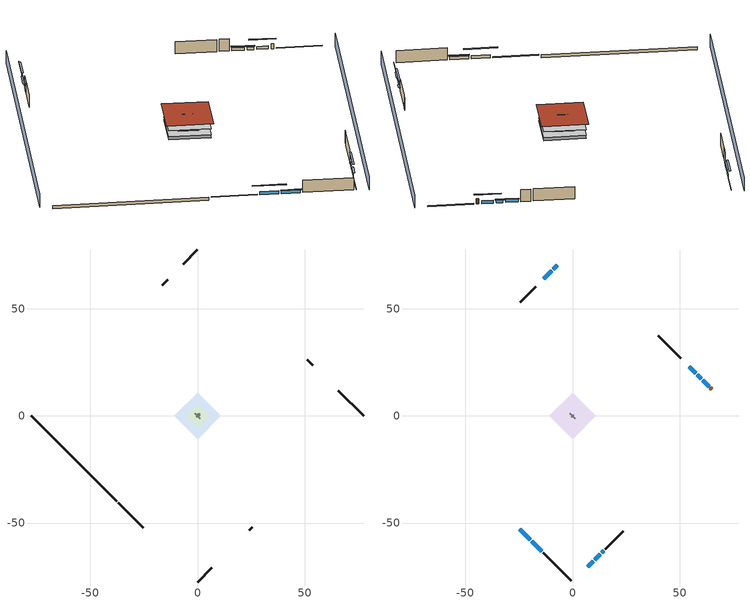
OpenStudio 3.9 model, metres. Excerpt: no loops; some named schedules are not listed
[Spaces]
garage 1
 floor foundation (Slab1 construction): -5.17,0 0,5.17 5.17,0 0,-5.17 z0
 wall outside (Wall1 construction): -13.98,63.52 -16.57,60.94 z0.3:5.18
 wall outside (Wall2 construction): 53.75,23.75 51.17,26.34 z0.3:5.18
 wall outside (Wall9 construction): 24.25,-53.25 25.54,-51.96 z0.3:5.18
 wall to conditioned space 1 (Wall5 construction Reversed): -1.29,1.29 1.29,-1.29 z0.3:5.18
 wall to conditioned space 1 (Wall6 construction Reversed): -0.65,-0.65 0.65,0.65 z0.3:5.18
crawlspace - vented 1
 floor foundation (Slab2 construction): -10.79,0 0,10.79 10.79,0 0,-10.79 z-0.91
 wall outside (RimJoist1 construction): -37.06,-40.44 -25.27,-52.23 z0.3:0.61
 wall outside (RimJoist2 construction): 0,77.5 -6.55,70.95 z0.3:0.61
 wall outside (RimJoist3 construction): 77.5,0 65.71,11.79 z0.3:0.61
 wall outside (RimJoist4 construction): 0,-77.5 6.55,-70.95 z0.3:0.61
 wall foundation (FoundationWall1 construction): -77.5,0 -37.72,-39.79 z-0.91:0.3
furnace airloop ret air space
 floor adiabatic (AdiabaticConst): 0,0 0,1 1,1 1,0 z0
 wall adiabatic (AdiabaticConst): 0,1 0,0 1,0 1,1 0,1 z0:1
 ceiling adiabatic (AdiabaticConst): 1,0 1,1 0,1 0,0 z1
conditioned space 1
 floor to crawlspace - vented 1 (Floor1 construction): -10.79,0 0,10.79 10.79,0 0,-10.79 z0.3
 floor to garage 1 (Floor2 construction): -5.17,0 0,5.17 5.17,0 0,-5.17 z0.3
 floor adiabatic (AdiabaticFloorConstruction): -10.79,0 0,10.79 10.79,0 0,-10.79 z2.74
 wall outside (Wall3 construction): -13.65,-63.86 -0.66,-76.85 z0.3:5.18
 wall outside (Wall4 construction): -17.23,60.28 -24.44,53.06 z0.3:5.18
 wall outside (Wall7 construction): 50.51,26.99 39.99,37.52 z0.3:5.18
 wall outside (Wall8 construction): 15.28,-62.23 23.59,-53.91 z0.3:5.18
 wall outside (AdiabaticWallConstruction): -24.62,-52.89 -19.79,-57.72 / -19.13,-58.37 -14.3,-63.2 / -7.21,70.3 -9.08,68.43 / 63.76,13.75 60.71,16.8 z0.3:1.46; -9.73,67.77 -13.33,64.18 z0.3:1.43; 60.05,17.45 58.27,19.23 z0.3:1.4; 57.62,19.89 54.41,23.09 z0.3:1.49; 10.41,-67.09 12.96,-64.54 / 7.21,-70.3 9.76,-67.75 z0.3:1.52; 13.62,-63.88 14.62,-62.88 z0.3:1.25
 wall outside (AdiabaticWallConstruction 1): 65.06,12.45 64.41,13.09 z0.3:2.34
 window (WindowConstruction): -24.61,-52.89 -19.79,-57.72 z0.3:1.46
 window (WindowConstruction 1): -19.13,-58.37 -14.3,-63.2 z0.3:1.46
 window (WindowConstruction 2): -7.21,70.3 -9.07,68.43 z0.3:1.46
 window (WindowConstruction 3): -9.73,67.77 -13.33,64.18 z0.3:1.43
 window (WindowConstruction 4): 63.75,13.75 60.71,16.8 z0.3:1.46
 window (WindowConstruction 5): 60.05,17.45 58.27,19.23 z0.3:1.4
 window (WindowConstruction 6): 57.62,19.89 54.41,23.09 z0.3:1.49
 window (WindowConstruction 7): 10.41,-67.09 12.96,-64.54 z0.3:1.52
 window (WindowConstruction 8): 13.62,-63.88 14.62,-62.88 z0.3:1.25
 window (WindowConstruction 9): 7.21,-70.3 9.76,-67.75 z0.3:1.52
 door (Door): 65.06,12.45 64.41,13.09 z0.3:2.34
 ceiling adiabatic (AdiabaticFloorConstruction): 0,-10.79 10.79,0 0,10.79 -10.79,0 z2.74
 roof outside (Roof1 construction): 0,11.96 -11.96,0 0,-11.96 11.96,0 z5.18
shading: 3.23,-80.74 80.74,-3.23 / -3.23,80.74 -80.74,3.23 z0:5.18; -17.85,-59.66 -26.55,-50.95 -26.99,-51.38 -18.28,-60.09 z4.21; -14.09,-63.42 -19.35,-58.16 -19.78,-58.59 -14.52,-63.85 z1.77; -11.01,66.49 -5.27,72.23 -5.7,72.67 -11.45,66.92 z4.21; -13.54,63.96 -9.52,67.99 -9.95,68.42 -13.97,64.39 z1.74; 58.77,18.73 65.69,11.81 66.13,12.24 59.2,19.17 z4.21; 58.06,19.45 60.27,17.24 60.7,17.67 58.49,19.88 z1.71; 54.2,23.31 57.83,19.67 58.26,20.1 54.63,23.74 z1.8; 14.9,-62.6 8.47,-69.03 8.91,-69.46 15.33,-63.03 z4.27; 14.84,-62.67 13.4,-64.1 13.84,-64.53 15.27,-63.1 z1.55; 9.97,-67.53 6.99,-70.51 7.42,-70.94 10.4,-67.96 z1.83
[Site]
Portland Intl Arpt_OR: Latitude {deg}=45.59; Longitude {deg}=-122.6; Time Zone {hr}=-8; Elevation {m}=33; Terrain=Suburbs; Keep Site Location Information=Yes
[Site:GroundTemperature:Shallow]
10.2558, 8.96328, 8.85977, 9.47314, 11.9355, 14.3863, 16.5111, 17.8571, 17.9714, 16.8767, 14.8061, 12.4304
[Site:WaterMainsTemperature]
Calculation Method=Schedule; Temperature Schedule=mains temperature schedule
[Building]
Building 1
[Material] Roughness=Rough
Name | Thickness {m} | Conductivity {W/m-K} | Density {kg/m3} | Specific Heat {J/kg-K} | Thermal Absorptance | Solar Absorptance | Visible Absorptance
slate or tile shingles | 0.01905 | 0.840978 | 1899.972 | 799.717 | 0.9 | 0.75 | 0.75
roof rigid ins | 0.103632 | 0.029427 | 32.04 | 1214.23 | 0.9 | 0.7 | 0.7
osb sheathing 0.75 in. | 0.01905 | 0.115458 | 512.64 | 1214.23 | 0.9 | 0.7 | 0.7
roof stud and cavity | 0.2032 | 0.159782 | 78.34581 | 1123.46 | 0.9 | 0.7 | 0.7
gypsum board | 0.0127 | 0.160291 | 801 | 837.4 | 0.9 | 0.6 | 0.6
fiber cement siding | 0.009525 | 0.258207 | 347.634 | 1004.88 | 0.9 | 0.5 | 0.5
osb sheathing 0.5 in. | 0.0127 | 0.115458 | 512.64 | 1214.23 | 0.9 | 0.7 | 0.7
wall stud and cavity | 0.1397 | 0.346631 | 139.0536 | 1170.24 | 0.9 | 0.6 | 0.6
wall rigid ins; floor rigid ins | 0.051816 | 0.029427 | 32.04 | 1214.23 | 0.9 | 0.7 | 0.7
wall stud and cavity 1 | 0.1397 | 0.230709 | 139.0536 | 1170.24 | 0.9 | 0.7 | 0.7
wall rigid ins 1; wall rigid ins 2 | 0.051816 | 0.029427 | 32.04 | 1214.23
wall stud and cavity 2 | 0.1397 | 0.250644 | 139.0536 | 1170.24 | 0.9 | 0.7 | 0.7
rim joist stud and cavity | 0.0508 | 0.178804 | 50.32683 | 1063.81 | 0.9 | 0.6 | 0.6
floor stud and cavity | 0.1397 | 0.0972396 | 92.3553 | 1139.71 | 0.9 | 0.7 | 0.7
floor covering | 0.0127 | 0.0433444 | 54.468 | 1339.84 | 0.9 | 0.6 | 0.6
concrete 4.0 in. | 0.1016 | 1.803125 | 2242.8 | 837.4 | 0.9 | 0.7 | 0.7
concrete 8.0 in. | 0.2032 | 1.803125 | 2242.8 | 837.4 | 0.9 | 0.7 | 0.7
soil 0.5 in. | 0.0127 | 1.9041 | 1842.3 | 418.7 | 0.9 | 0.7 | 0.7
wood siding; wood siding 1 | 0.0254 | 0.102417 | 544.68 | 1172.36
wall rigid ins 3; floor rigid ins 1 | 0.512978 | 0.029427 | 32.04 | 1214.23 | 0.9 | 0.7 | 0.7
wall stud and cavity 3 | 0.0889 | 0.380278 | 52.3479 | 1209.89 | 0.9 | 0.7 | 0.7
door material | 0.04445 | 0.0612267 | 512.64 | 1214.23 | 0.9 | 0.7 | 0.7
floor stud and cavity 1 | 0.1397 | 1.75129 | 37.0049 | 1207.88 | 0.9 | 0.7 | 0.7
wall stud and cavity 4 | 0.0889 | 0.391764 | 83.0341 | 1211.67 | 0.9 | 0.7 | 0.7
furniture material conditioned space 1; furniture material garage 1 | 0.1524 | 0.115458 | 640.8 | 1214.23 | 0.9 | 0.6 | 0.6
[Construction]
Roof1 construction: slate or tile shingles, roof rigid ins, osb sheathing 0.75 in., roof stud and cavity, gypsum board
Wall1 construction; Wall2 construction; Wall9 construction: fiber cement siding, osb sheathing 0.5 in., wall stud and cavity
Wall3 construction; Wall4 construction: fiber cement siding, wall rigid ins, osb sheathing 0.5 in., wall stud and cavity 1, gypsum board
Wall5 construction Reversed: gypsum board, wall stud and cavity 2, osb sheathing 0.5 in., wall rigid ins 1
Wall6 construction Reversed: gypsum board, wall stud and cavity 2, osb sheathing 0.5 in., wall rigid ins 2
Wall7 construction; Wall8 construction: fiber cement siding, wall rigid ins 2, osb sheathing 0.5 in., wall stud and cavity 1, gypsum board
RimJoist1 construction; RimJoist2 construction; RimJoist3 construction; RimJoist4 construction: fiber cement siding, rim joist stud and cavity
Floor1 construction; Floor2 construction: floor stud and cavity, floor rigid ins, osb sheathing 0.75 in., floor covering
Slab1 construction: concrete 4.0 in.
FoundationWall1 construction: concrete 8.0 in.
Slab2 construction: soil 0.5 in.
WindowConstruction; WindowConstruction 1; WindowConstruction 2; WindowConstruction 3; WindowConstruction 4; WindowConstruction 5; WindowConstruction 6; WindowConstruction 7; WindowConstruction 8; WindowConstruction 9: WindowMaterial
AdiabaticWallConstruction: wood siding, wall rigid ins 3, wall stud and cavity 3, gypsum board
Door: door material
AdiabaticWallConstruction 1: wood siding 1, wall rigid ins 3, wall stud and cavity 3, gypsum board
AdiabaticFloorConstruction: floor stud and cavity 1, floor rigid ins 1, osb sheathing 0.75 in., floor covering
PartitionWallConstruction: gypsum board, wall stud and cavity 4, gypsum board
furniture construction conditioned space 1: furniture material conditioned space 1
furniture construction garage 1: furniture material garage 1
AdiabaticConst: Adiabatic
[WindowMaterial:SimpleGlazingSystem]
WindowMaterial: U-Factor {W/m2-K}=2.15764; Solar Heat Gain Coefficient=0.44
[Material:NoMass]
Adiabatic: Roughness=Rough; Thermal Resistance {m2-K/W}=176.1
[ThermalZone] Multiplier=1; Use Ideal Air Loads=No
Name | Volume {m3} | Thermostat
conditioned space | 1265.65 | conditioned space temperature setpoint
garage | 130.484
crawlspace - vented | 283.791
furnace airloop ret air zone | 1
[Sizing:Zone] Zone Cooling Design Supply Air Temperature Input Method=SupplyAirTemperature; Zone Cooling Design Supply Air Temperature {C}=14; Zone Cooling Design Supply Air Temperature Difference {deltaC}=11.11; Zone Heating Design Supply Air Temperature Input Method=SupplyAirTemperature; Zone Heating Design Supply Air Temperature {C}=40; Zone Heating Design Supply Air Temperature Difference {deltaC}=11.11; Zone Cooling Design Supply Air Humidity Ratio {kg-H2O/kg-air}=0.0085; Zone Heating Design Supply Air Humidity Ratio {kg-H2O/kg-air}=0.008; Cooling Design Air Flow Method=DesignDay; Heating Design Air Flow Method=DesignDay; Account for Dedicated Outdoor Air System=No; Dedicated Outdoor Air System Control Strategy=NeutralSupplyAir; Dedicated Outdoor Air Low Setpoint Temperature for Design {C}=autosize; Dedicated Outdoor Air High Setpoint Temperature for Design {C}=autosize; Zone Load Sizing Method=Sensible Load Only No Latent Load; Zone Latent Cooling Design Supply Air Humidity Ratio Input Method=HumidityRatioDifference; Zone Cooling Design Supply Air Humidity Ratio Difference {kgWater/kgDryAir}=0.005; Zone Latent Heating Design Supply Air Humidity Ratio Input Method=HumidityRatioDifference; Zone Humidification Design Supply Air Humidity Ratio Difference {kgWater/kgDryAir}=0.005; Sizing Option=Coincident
garage; crawlspace - vented; furnace airloop ret air zone
[Space]
Name | Thermal Zone | Volume {m3}
conditioned space 1 | conditioned space | 1265.65
garage 1 | garage | 130.484
crawlspace - vented 1 | crawlspace - vented | 283.791
furnace airloop ret air space | furnace airloop ret air zone
[ThermostatSetpoint:DualSetpoint]
conditioned space temperature setpoint: Heating Setpoint Temperature Schedule=heating setpoint; Cooling Setpoint Temperature Schedule=cooling setpoint; Temperature Difference Between Cutout And Setpoint {deltaC}=0
[Foundation:Kiva] Wall Depth Below Slab {m}=0.2032
Name | Initial Indoor Air Temperature {C} | Wall Height Above Grade {m}
Foundation Kiva 1 | 13.4258 | 0.1016
Foundation Kiva 2 | 7.86103 | 0.3048
[Foundation:Kiva:Settings]
Soil Conductivity {W/m-K}=1.9041; Soil Density {kg/m3}=1842.3; Soil Specific Heat {J/kg-K}=418.7; Ground Solar Absorptivity=0.9; Ground Thermal Absorptivity=0.9; Ground Surface Roughness {m}=0.03; Far-Field Width {m}=40; Deep-Ground Boundary Condition=ZeroFlux; Deep-Ground Depth {m}=40; Minimum Cell Dimension {m}=0.2; Maximum Cell Growth Coefficient=3; Simulation Timestep=Timestep
[SurfaceProperty:ExposedFoundationPerimeter] Exposed Perimeter Calculation Method=TotalExposedPerimeter
Name | Total Exposed Perimeter {m}
Slab1 | 18.288
Slab2 | 56.26608
[SurfaceProperty:IncidentSolarMultiplier] Incident Solar Multiplier=1; Incident Solar Multiplier Schedule=trans schedule winter=0.85 summer=0.7
Window1; Window2; Window3; Window4; Window5; Window6; Window7; Window8; Window9; Window10
[InternalMass:Definition] Design Level Calculation Method=SurfaceArea
Name | Construction | Surface Area {m2}
partition wall mass | PartitionWallConstruction | 519.049
furniture mass conditioned space 1 | furniture construction conditioned space 1 | 207.62
furniture mass garage 1 | furniture construction garage 1 | 5.35122
[InternalMass] Multiplier=1
Name | Internal Mass Definition | Space or SpaceType
partition wall mass | partition wall mass | conditioned space 1
furniture mass conditioned space 1 | furniture mass conditioned space 1 | conditioned space 1
furniture mass garage 1 | furniture mass garage 1 | garage 1
[EnergyManagementSystem:Sensor]
Name | Output Variable or Output Meter Index Key | Output Variable or Output Meter
water_heater_amb_temp | garage | Zone Mean Air Temperature
water_heater_amb_rh | garage | Zone Air Relative Humidity
water_heater_T_set | water heater setpoint | Schedule Value
out_pb_s |  | Site Outdoor Air Barometric Pressure
out_wt_s |  | Site Outdoor Air Humidity Ratio
site_vw_s |  | Site Wind Speed
cool_season | cooling season schedule | Schedule Value
furnace_airloop_AH_MFR_s | Node 6 | System Node Mass Flow Rate
furnace_airloop_AH_VFR_s | Node 6 | System Node Current Density Volume Flow Rate
furnace_airloop_AH_Tout_s | Node 6 | System Node Temperature
furnace_airloop_AH_Wout_s | Node 6 | System Node Humidity Ratio
furnace_airloop_RA_T_s | Node 9 | System Node Temperature
furnace_airloop_Ra_W_s | Node 9 | System Node Humidity Ratio
furnace_airloop_0_DZ_T_s | crawlspace - vented | Zone Air Temperature
furnace_airloop_0_DZ_W_s | crawlspace - vented | Zone Mean Air Humidity Ratio
natural_vent_s | natural vent schedule | Schedule Value
htg_sp_s; htg_sp_s_1 | heating setpoint | Schedule Value
clg_sp_s; clg_sp_s_1 | cooling setpoint | Schedule Value
htg_load_cond |  | Heating:EnergyTransfer:Zone:CONDITIONED SPACE
clg_load_cond |  | Cooling:EnergyTransfer:Zone:CONDITIONED SPACE
htg_load_duct |  | Heating:EnergyTransfer:Zone:FURNACE AIRLOOP RET AIR ZONE
clg_load_duct |  | Cooling:EnergyTransfer:Zone:FURNACE AIRLOOP RET AIR ZONE
s_conv | Floor1 | Surface Inside Face Convection Heat Gain Energy
s_ig | Floor1 | Surface Inside Face Internal Gains Radiation Heat Gain Energy
s_sol | Floor1 | Surface Inside Face Solar Radiation Heat Gain Energy
s_lgt | Floor1 | Surface Inside Face Lights Radiation Heat Gain Energy
s_surf | Floor1 | Surface Inside Face Net Surface Thermal Radiation Heat Gain Energy
s_conv_1 | Floor2 | Surface Inside Face Convection Heat Gain Energy
s_ig_1 | Floor2 | Surface Inside Face Internal Gains Radiation Heat Gain Energy
s_sol_1 | Floor2 | Surface Inside Face Solar Radiation Heat Gain Energy
s_lgt_1 | Floor2 | Surface Inside Face Lights Radiation Heat Gain Energy
s_surf_1 | Floor2 | Surface Inside Face Net Surface Thermal Radiation Heat Gain Energy
s_conv_2 | inferred conditioned ceiling | Surface Inside Face Convection Heat Gain Energy
s_ig_2 | inferred conditioned ceiling | Surface Inside Face Internal Gains Radiation Heat Gain Energy
s_sol_2 | inferred conditioned ceiling | Surface Inside Face Solar Radiation Heat Gain Energy
s_lgt_2 | inferred conditioned ceiling | Surface Inside Face Lights Radiation Heat Gain Energy
s_surf_2 | inferred conditioned ceiling | Surface Inside Face Net Surface Thermal Radiation Heat Gain Energy
s_conv_3 | inferred conditioned floor | Surface Inside Face Convection Heat Gain Energy
s_ig_3 | inferred conditioned floor | Surface Inside Face Internal Gains Radiation Heat Gain Energy
s_sol_3 | inferred conditioned floor | Surface Inside Face Solar Radiation Heat Gain Energy
s_lgt_3 | inferred conditioned floor | Surface Inside Face Lights Radiation Heat Gain Energy
s_surf_3 | inferred conditioned floor | Surface Inside Face Net Surface Thermal Radiation Heat Gain Energy
s_conv_4 | Roof1 | Surface Inside Face Convection Heat Gain Energy
s_ig_4 | Roof1 | Surface Inside Face Internal Gains Radiation Heat Gain Energy
s_sol_4 | Roof1 | Surface Inside Face Solar Radiation Heat Gain Energy
s_lgt_4 | Roof1 | Surface Inside Face Lights Radiation Heat Gain Energy
s_surf_4 | Roof1 | Surface Inside Face Net Surface Thermal Radiation Heat Gain Energy
ss_sol | Door1 | Surface Inside Face Solar Radiation Heat Gain Energy
ss_lgt | Door1 | Surface Inside Face Lights Radiation Heat Gain Energy
ss_conv | Door1 | Surface Inside Face Convection Heat Gain Energy
ss_ig | Door1 | Surface Inside Face Internal Gains Radiation Heat Gain Energy
ss_surf | Door1 | Surface Inside Face Net Surface Thermal Radiation Heat Gain Energy
ss_conv_1 | Window1 | Surface Inside Face Convection Heat Gain Energy
ss_ig_1 | Window1 | Surface Inside Face Internal Gains Radiation Heat Gain Energy
ss_surf_1 | Window1 | Surface Inside Face Net Surface Thermal Radiation Heat Gain Energy
ss_trans_in | Window1 | Surface Window Transmitted Solar Radiation Rate
ss_back_out | Window1 | Surface Window Shortwave from Zone Back Out Window Heat Transfer Rate
ss_trans_out | Window1 | Surface Inside Face Initial Transmitted Diffuse Transmitted Out Window Solar Radiation Rate
ss_conv_2 | Window10 | Surface Inside Face Convection Heat Gain Energy
ss_ig_2 | Window10 | Surface Inside Face Internal Gains Radiation Heat Gain Energy
ss_surf_2 | Window10 | Surface Inside Face Net Surface Thermal Radiation Heat Gain Energy
ss_trans_in_1 | Window10 | Surface Window Transmitted Solar Radiation Rate
ss_back_out_1 | Window10 | Surface Window Shortwave from Zone Back Out Window Heat Transfer Rate
ss_trans_out_1 | Window10 | Surface Inside Face Initial Transmitted Diffuse Transmitted Out Window Solar Radiation Rate
ss_conv_3 | Window2 | Surface Inside Face Convection Heat Gain Energy
ss_ig_3 | Window2 | Surface Inside Face Internal Gains Radiation Heat Gain Energy
ss_surf_3 | Window2 | Surface Inside Face Net Surface Thermal Radiation Heat Gain Energy
ss_trans_in_2 | Window2 | Surface Window Transmitted Solar Radiation Rate
ss_back_out_2 | Window2 | Surface Window Shortwave from Zone Back Out Window Heat Transfer Rate
ss_trans_out_2 | Window2 | Surface Inside Face Initial Transmitted Diffuse Transmitted Out Window Solar Radiation Rate
ss_conv_4 | Window3 | Surface Inside Face Convection Heat Gain Energy
ss_ig_4 | Window3 | Surface Inside Face Internal Gains Radiation Heat Gain Energy
ss_surf_4 | Window3 | Surface Inside Face Net Surface Thermal Radiation Heat Gain Energy
ss_trans_in_3 | Window3 | Surface Window Transmitted Solar Radiation Rate
ss_back_out_3 | Window3 | Surface Window Shortwave from Zone Back Out Window Heat Transfer Rate
ss_trans_out_3 | Window3 | Surface Inside Face Initial Transmitted Diffuse Transmitted Out Window Solar Radiation Rate
ss_conv_5 | Window4 | Surface Inside Face Convection Heat Gain Energy
ss_ig_5 | Window4 | Surface Inside Face Internal Gains Radiation Heat Gain Energy
ss_surf_5 | Window4 | Surface Inside Face Net Surface Thermal Radiation Heat Gain Energy
ss_trans_in_4 | Window4 | Surface Window Transmitted Solar Radiation Rate
ss_back_out_4 | Window4 | Surface Window Shortwave from Zone Back Out Window Heat Transfer Rate
ss_trans_out_4 | Window4 | Surface Inside Face Initial Transmitted Diffuse Transmitted Out Window Solar Radiation Rate
ss_conv_6 | Window5 | Surface Inside Face Convection Heat Gain Energy
ss_ig_6 | Window5 | Surface Inside Face Internal Gains Radiation Heat Gain Energy
ss_surf_6 | Window5 | Surface Inside Face Net Surface Thermal Radiation Heat Gain Energy
ss_trans_in_5 | Window5 | Surface Window Transmitted Solar Radiation Rate
ss_back_out_5 | Window5 | Surface Window Shortwave from Zone Back Out Window Heat Transfer Rate
ss_trans_out_5 | Window5 | Surface Inside Face Initial Transmitted Diffuse Transmitted Out Window Solar Radiation Rate
ss_conv_7 | Window6 | Surface Inside Face Convection Heat Gain Energy
ss_ig_7 | Window6 | Surface Inside Face Internal Gains Radiation Heat Gain Energy
ss_surf_7 | Window6 | Surface Inside Face Net Surface Thermal Radiation Heat Gain Energy
ss_trans_in_6 | Window6 | Surface Window Transmitted Solar Radiation Rate
ss_back_out_6 | Window6 | Surface Window Shortwave from Zone Back Out Window Heat Transfer Rate
ss_trans_out_6 | Window6 | Surface Inside Face Initial Transmitted Diffuse Transmitted Out Window Solar Radiation Rate
ss_conv_8 | Window7 | Surface Inside Face Convection Heat Gain Energy
ss_ig_8 | Window7 | Surface Inside Face Internal Gains Radiation Heat Gain Energy
ss_surf_8 | Window7 | Surface Inside Face Net Surface Thermal Radiation Heat Gain Energy
ss_trans_in_7 | Window7 | Surface Window Transmitted Solar Radiation Rate
ss_back_out_7 | Window7 | Surface Window Shortwave from Zone Back Out Window Heat Transfer Rate
ss_trans_out_7 | Window7 | Surface Inside Face Initial Transmitted Diffuse Transmitted Out Window Solar Radiation Rate
ss_conv_9 | Window8 | Surface Inside Face Convection Heat Gain Energy
ss_ig_9 | Window8 | Surface Inside Face Internal Gains Radiation Heat Gain Energy
ss_surf_9 | Window8 | Surface Inside Face Net Surface Thermal Radiation Heat Gain Energy
ss_trans_in_8 | Window8 | Surface Window Transmitted Solar Radiation Rate
ss_back_out_8 | Window8 | Surface Window Shortwave from Zone Back Out Window Heat Transfer Rate
ss_trans_out_8 | Window8 | Surface Inside Face Initial Transmitted Diffuse Transmitted Out Window Solar Radiation Rate
ss_conv_10 | Window9 | Surface Inside Face Convection Heat Gain Energy
ss_ig_10 | Window9 | Surface Inside Face Internal Gains Radiation Heat Gain Energy
ss_surf_10 | Window9 | Surface Inside Face Net Surface Thermal Radiation Heat Gain Energy
ss_trans_in_9 | Window9 | Surface Window Transmitted Solar Radiation Rate
ss_back_out_9 | Window9 | Surface Window Shortwave from Zone Back Out Window Heat Transfer Rate
ss_trans_out_9 | Window9 | Surface Inside Face Initial Transmitted Diffuse Transmitted Out Window Solar Radiation Rate
s_conv_5 | Wall3 | Surface Inside Face Convection Heat Gain Energy
s_ig_5 | Wall3 | Surface Inside Face Internal Gains Radiation Heat Gain Energy
s_sol_5 | Wall3 | Surface Inside Face Solar Radiation Heat Gain Energy
s_lgt_5 | Wall3 | Surface Inside Face Lights Radiation Heat Gain Energy
s_surf_5 | Wall3 | Surface Inside Face Net Surface Thermal Radiation Heat Gain Energy
s_conv_6 | Wall4 | Surface Inside Face Convection Heat Gain Energy
s_ig_6 | Wall4 | Surface Inside Face Internal Gains Radiation Heat Gain Energy
s_sol_6 | Wall4 | Surface Inside Face Solar Radiation Heat Gain Energy
s_lgt_6 | Wall4 | Surface Inside Face Lights Radiation Heat Gain Energy
s_surf_6 | Wall4 | Surface Inside Face Net Surface Thermal Radiation Heat Gain Energy
s_conv_7 | Wall5 | Surface Inside Face Convection Heat Gain Energy
s_ig_7 | Wall5 | Surface Inside Face Internal Gains Radiation Heat Gain Energy
s_sol_7 | Wall5 | Surface Inside Face Solar Radiation Heat Gain Energy
s_lgt_7 | Wall5 | Surface Inside Face Lights Radiation Heat Gain Energy
s_surf_7 | Wall5 | Surface Inside Face Net Surface Thermal Radiation Heat Gain Energy
s_conv_8 | Wall6 | Surface Inside Face Convection Heat Gain Energy
s_ig_8 | Wall6 | Surface Inside Face Internal Gains Radiation Heat Gain Energy
s_sol_8 | Wall6 | Surface Inside Face Solar Radiation Heat Gain Energy
s_lgt_8 | Wall6 | Surface Inside Face Lights Radiation Heat Gain Energy
s_surf_8 | Wall6 | Surface Inside Face Net Surface Thermal Radiation Heat Gain Energy
s_conv_9 | Wall7 | Surface Inside Face Convection Heat Gain Energy
s_ig_9 | Wall7 | Surface Inside Face Internal Gains Radiation Heat Gain Energy
s_sol_9 | Wall7 | Surface Inside Face Solar Radiation Heat Gain Energy
s_lgt_9 | Wall7 | Surface Inside Face Lights Radiation Heat Gain Energy
s_surf_9 | Wall7 | Surface Inside Face Net Surface Thermal Radiation Heat Gain Energy
s_conv_10 | Wall8 | Surface Inside Face Convection Heat Gain Energy
s_ig_10 | Wall8 | Surface Inside Face Internal Gains Radiation Heat Gain Energy
s_sol_10 | Wall8 | Surface Inside Face Solar Radiation Heat Gain Energy
s_lgt_10 | Wall8 | Surface Inside Face Lights Radiation Heat Gain Energy
s_surf_10 | Wall8 | Surface Inside Face Net Surface Thermal Radiation Heat Gain Energy
im_conv | furniture mass conditioned space 1 | Surface Inside Face Convection Heat Gain Energy
im_ig | furniture mass conditioned space 1 | Surface Inside Face Internal Gains Radiation Heat Gain Energy
im_sol | furniture mass conditioned space 1 | Surface Inside Face Solar Radiation Heat Gain Energy
im_lgt | furniture mass conditioned space 1 | Surface Inside Face Lights Radiation Heat Gain Energy
im_surf | furniture mass conditioned space 1 | Surface Inside Face Net Surface Thermal Radiation Heat Gain Energy
im_conv_1 | partition wall mass | Surface Inside Face Convection Heat Gain Energy
im_ig_1 | partition wall mass | Surface Inside Face Internal Gains Radiation Heat Gain Energy
im_sol_1 | partition wall mass | Surface Inside Face Solar Radiation Heat Gain Energy
im_lgt_1 | partition wall mass | Surface Inside Face Lights Radiation Heat Gain Energy
im_surf_1 | partition wall mass | Surface Inside Face Net Surface Thermal Radiation Heat Gain Energy
airflow_gain | infil flow | Infiltration Sensible Heat Gain Energy
airflow_loss | infil flow | Infiltration Sensible Heat Loss Energy
airflow_gain_1 | natural vent flow | Infiltration Sensible Heat Gain Energy
airflow_loss_1 | natural vent flow | Infiltration Sensible Heat Loss Energy
airflow_gain_2 | whole house fan flow | Infiltration Sensible Heat Gain Energy
airflow_loss_2 | whole house fan flow | Infiltration Sensible Heat Loss Energy
mv_conv | mech vent house fan | Electric Equipment Convective Heating Energy
mv_rad | mech vent house fan | Electric Equipment Radiant Heating Energy
mv_conv_1 | mech vent house fan cfis | Electric Equipment Convective Heating Energy
mv_rad_1 | mech vent house fan cfis | Electric Equipment Radiant Heating Energy
mv_conv_2 | mech vent house fan latent load | Other Equipment Convective Heating Energy
mv_rad_2 | mech vent house fan latent load | Other Equipment Radiant Heating Energy
mv_conv_3 | mech vent house fan sensible load | Other Equipment Convective Heating Energy
mv_rad_3 | mech vent house fan sensible load | Other Equipment Radiant Heating Energy
ducts_conv | furnace airloop_0 RetCondToRP | Other Equipment Convective Heating Energy
ducts_rad | furnace airloop_0 RetCondToRP | Other Equipment Radiant Heating Energy
ducts_conv_1 | furnace airloop_0 RetLatLkToRP | Other Equipment Convective Heating Energy
ducts_rad_1 | furnace airloop_0 RetLatLkToRP | Other Equipment Radiant Heating Energy
ducts_conv_2 | furnace airloop_0 RetSensLkToRP | Other Equipment Convective Heating Energy
ducts_rad_2 | furnace airloop_0 RetSensLkToRP | Other Equipment Radiant Heating Energy
ducts_conv_3 | furnace airloop_0 SupCondToLv | Other Equipment Convective Heating Energy
ducts_rad_3 | furnace airloop_0 SupCondToLv | Other Equipment Radiant Heating Energy
ducts_conv_4 | furnace airloop_0 SupLatLkToCond | Other Equipment Convective Heating Energy
ducts_rad_4 | furnace airloop_0 SupLatLkToCond | Other Equipment Radiant Heating Energy
ducts_conv_5 | furnace airloop_0 SupSensLkToCond | Other Equipment Convective Heating Energy
ducts_rad_5 | furnace airloop_0 SupSensLkToCond | Other Equipment Radiant Heating Energy
ig_ee_conv | clothes dryer | Electric Equipment Convective Heating Energy
ig_ee_rad | clothes dryer | Electric Equipment Radiant Heating Energy
ig_ee_conv_1 | clothes washer | Electric Equipment Convective Heating Energy
ig_ee_rad_1 | clothes washer | Electric Equipment Radiant Heating Energy
ig_ee_conv_2 | cooking range | Electric Equipment Convective Heating Energy
ig_ee_rad_2 | cooking range | Electric Equipment Radiant Heating Energy
ig_ee_conv_3 | dishwasher | Electric Equipment Convective Heating Energy
ig_ee_rad_3 | dishwasher | Electric Equipment Radiant Heating Energy
ig_ee_conv_4 | fridge | Electric Equipment Convective Heating Energy
ig_ee_rad_4 | fridge | Electric Equipment Radiant Heating Energy
ig_ee_conv_5 | whole house fan | Electric Equipment Convective Heating Energy
ig_ee_rad_5 | whole house fan | Electric Equipment Radiant Heating Energy
ig_oe_conv | clothes dryer 1 | Other Equipment Convective Heating Energy
ig_oe_rad | clothes dryer 1 | Other Equipment Radiant Heating Energy
ig_oe_conv_1 | cooking range 1 | Other Equipment Convective Heating Energy
ig_oe_rad_1 | cooking range 1 | Other Equipment Radiant Heating Energy
ig_oe_conv_2 | general water use latent | Other Equipment Convective Heating Energy
ig_oe_rad_2 | general water use latent | Other Equipment Radiant Heating Energy
ig_oe_conv_3 | general water use sensible | Other Equipment Convective Heating Energy
ig_oe_rad_3 | general water use sensible | Other Equipment Radiant Heating Energy
[EnergyManagementSystem:Program]
furnace_supply_fan_disaggregate_program: Set furnace_supply_fan_primary_htg = 0; If furnace_htg_coil_s > 0; Set furnace_supply_fan_primary_htg = furnace_supply_fan_s; EndIf
water_heater_InletAir: Set water_heater_Tamb_act = water_heater_amb_temp; Set water_heater_RHamb_act = 0; Set water_heater_RHamb_act = water_heater_RHamb_act + (water_heater_amb_rh / 100) / 1; Set water_heater_sens_act = (0 - water_heater_sens_cool - (water_heater_tl + water_heater_fan_pwr)) / 1; Set water_heater_lat_act = (0 - water_heater_lat_cool) / 1
water_heater_Control: Set water_heater_HPWHSchedOverride = water_heater_T_set; If (water_heater_amb_temp<5.56) || (water_heater_amb_temp>48.89); Set water_heater_UESchedOverride = water_heater_T_set; Set water_heater_LESchedOverride = water_heater_T_set; Else; Set water_heater_UESchedOverride = water_heater_T_set - 9.0; Set water_heater_LESchedOverride = 0; EndIf
water_heater_hpwh_EC_adj: If WarmupFlag == 0; Set dhw_e_cons = water_heater_tank_energy + water_heater_tank_on_cycle_parasitic + water_heater_tank_off_cycle_parasitic + water_heater_coil_energy + water_heater_fan_energy; Set water_heater_hpwh_ec_adj_act = 0.0 * dhw_e_cons / 1; EndIf
fridge_schedule_program: Set Tin = fridge_tin_s*(9.0/5.0)+32.0; Set fridge_schedule_act = 0; If (Hour == 0); Set fridge_schedule_act = (-0.487+0.019*Tin); ElseIf (Hour == 1); Set fridge_schedule_act = (-0.34+0.016*Tin); ElseIf (Hour == 2); Set fridge_schedule_act = (-0.37+0.017*Tin); ElseIf (Hour == 3); Set fridge_schedule_act = (-0.361+0.016*Tin); ElseIf (Hour == 4); Set fridge_schedule_act = (-0.515+0.018*Tin); ElseIf (Hour == 5); Set fridge_schedule_act = (-0.684+0.021*Tin); ElseIf (Hour == 6); Set fridge_schedule_act = (-0.471+0.019*Tin); ElseIf (Hour == 7); Set fridge_schedule_act = (-0.159+0.015*Tin); ElseIf (Hour == 8); Set fridge_schedule_act = (-0.079+0.015*Tin); ElseIf (Hour == 9); Set fridge_schedule_act = (-0.417+0.019*Tin); ElseIf (Hour == 10); Set fridge_schedule_act = (-0.411+0.018*Tin); ElseIf (Hour == 11); Set fridge_schedule_act = (-0.386+0.018*Tin); ElseIf (Hour == 12); Set fridge_schedule_act = (-0.24+0.016*Tin); ElseIf (Hour == 13); Set fridge_schedule_act = (-0.314+0.017*Tin); ElseIf (Hour == 14); Set fridge_schedule_act = (-0.16+0.015*Tin); ElseIf (Hour == 15); Set fridge_schedule_act = (-0.121+0.015*Tin); ElseIf (Hour == 16); Set fridge_schedule_act = (-0.469+0.02*Tin); ElseIf (Hour == 17); Set fridge_schedule_act = (-0.412+0.02*Tin); ElseIf (Hour == 18); Set fridge_schedule_act = (-0.091+0.017*Tin); ElseIf (Hour == 19); Set fridge_schedule_act = (0.077+0.014*Tin); ElseIf (Hour == 20); Set fridge_schedule_act = (-0.118+0.016*Tin); ElseIf (Hour == 21); Set fridge_schedule_act = (-0.247+0.017*Tin); ElseIf (Hour == 22); Set fridge_schedule_act = (-0.445+0.019*Tin); ElseIf (Hour == 23); Set fridge_schedule_act = (-0.544+0.02*Tin); EndIf
furnace_airloop_0_duct_program: Set furnace_airloop_AH_MFR = furnace_airloop_AH_MFR_s; Set furnace_airloop_Fan_RTF = 0; Set furnace_airloop_Fan_RTF = furnace_airloop_Fan_RTF + furnace_airloop_Fan_RTF_s; Set furnace_airloop_AH_VFR = furnace_airloop_AH_VFR_s; Set furnace_airloop_AH_Tout = furnace_airloop_AH_Tout_s; Set furnace_airloop_AH_Wout = furnace_airloop_AH_Wout_s; Set furnace_airloop_RA_T = furnace_airloop_RA_T_s; Set furnace_airloop_Ra_W = furnace_airloop_Ra_W_s; Set furnace_airloop_0_DZ_T = furnace_airloop_0_DZ_T_s; Set furnace_airloop_0_DZ_W = furnace_airloop_0_DZ_W_s; Run furnace_airloop_0_duct_subroutine; Set furnace_airloop_0_SupSensLkToCond_act = furnace_airloop_0_SupSensLkToCond; Set furnace_airloop_0_SupLatLkToCond_act = furnace_airloop_0_SupLatLkToCond; Set furnace_airloop_0_SupCondToLv_act = furnace_airloop_0_SupCondToLv; Set furnace_airloop_0_RetSensLkToRP_act = furnace_airloop_0_RetSensLkToRP; Set furnace_airloop_0_RetLatLkToRP_act = furnace_airloop_0_RetLatLkToRP; Set furnace_airloop_0_RetCondToRP_act = furnace_airloop_0_RetCondToRP; Set furnace_airloop_0_RetCondToDZ_act = furnace_airloop_0_RetCondToDZ; Set furnace_airloop_0_SupCondToDZ_act = furnace_airloop_0_SupCondToDZ; Set furnace_airloop_0_SupSensLkToDZ_act = furnace_airloop_0_SupSensLkToDZ; Set furnace_airloop_0_SupLatLkToDZ_act = furnace_airloop_0_SupLatLkToDZ; Set furnace_airloop_0_ZoneMixDZToCond_mix_act = furnace_airloop_0_ZoneMixDZToCond; Set furnace_airloop_0_ZoneMixCondToDZ_mix_act = furnace_airloop_0_ZoneMixCondToDZ
natural_vent_program: Set Tin = tin_s; Set Tout = tout_s; Set Wout = out_wt_s; Set Pbar = out_pb_s; Set Phiout = (@RhFnTdbWPb Tout Wout Pbar); Set MaxHR = 0.0115; Set Tnvsp = (htg_sp_s + clg_sp_s) / 2; Set NVavail = natural_vent_s; Set ClgSsnAvail = cool_season; Set Qnv = 0; Set Qwhf = 0; Set whole_house_fan_act = 0; If ((Wout < MaxHR) && (Tin > Tout) && (Tin > Tnvsp) && (ClgSsnAvail > 0)); Set WHF_Flow = 0; Set Adj = (Tin-Tnvsp)/(Tin-Tout); Set Adj = (@Min Adj 1); Set Adj = (@Max Adj 0); If (WHF_Flow > 0); Set Qwhf = WHF_Flow*Adj; Set WHF_W = 0; Set whole_house_fan_act = WHF_W*Adj; ElseIf (NVavail > 0); Set NVArea = 0; Set Cs = 0.00017937135914540493; Set Cw = 8.97707065726015e-05; Set Tdiff = Tin-Tout; Set dT = (@Abs Tdiff); Set Vwind = site_vw_s; Set SGNV = NVArea*Adj*((((Cs*dT)+(Cw*(Vwind^2)))^0.5)/1000); Set MaxNV = 7.031387640422401; Set Qnv = (@Min SGNV MaxNV); EndIf; EndIf; Set natural_vent_flow_act = Qnv; Set whole_house_fan_flow_act = Qwhf; Set natural_vent_program_Qnv = Qnv; Set natural_vent_program_Qwhf = Qwhf
crawlspace_vented_1_duct_leakage_imbalance_infil_program: Set Qducts = 0; Set Qducts = Qducts - furnace_airloop_0_DuctImbalLkSupFanEquivDZ; Set Qducts = Qducts + furnace_airloop_0_DuctImbalLkExhFanEquivDZ; Set crawlspace_vented_1_duct_leakage_imbalance_infil_flow_act = (@Abs(Qducts))
unmet_hours_program: Set htg_unmet_hours = 0; Set clg_unmet_hours = 0; Set unit_htg_unmet_hours = 0; If ((DayOfYear >= 1) && (DayOfYear <= 365)); Set unit_htg_unmet_hours = unit_htg_unmet_hours + conditioned_space_htg_unmet_s; If unit_htg_unmet_hours > htg_unmet_hours; Set htg_unmet_hours = unit_htg_unmet_hours; EndIf; EndIf
total_loads_program: Set loads_htg_tot = 0; Set loads_clg_tot = 0; If htg_load_cond > 0; Set loads_htg_tot = loads_htg_tot + (htg_load_cond - clg_load_cond) * 1.0; Set loads_htg_tot = loads_htg_tot + (htg_load_duct - clg_load_duct) * 1.0; EndIf; Set loads_htg_tot = (@Max loads_htg_tot 0); If clg_load_cond > 0; Set loads_clg_tot = loads_clg_tot + (clg_load_cond - htg_load_cond) * 0.0; Set loads_clg_tot = loads_clg_tot + (clg_load_duct - htg_load_duct) * 0.0; EndIf; Set loads_clg_tot = (@Max loads_clg_tot 0)
total_airflows_program: Set total_infil_flow_rate = 0; Set total_mechvent_flow_rate = 0; Set total_natvent_flow_rate = 0; Set total_whf_flow_rate = 0; Set total_infil_flow_rate = total_infil_flow_rate + (infil_program_Qinf * 1); Set total_mechvent_flow_rate = total_mechvent_flow_rate + (infil_program_Qfan * 1); Set total_natvent_flow_rate = total_natvent_flow_rate + (natural_vent_program_Qnv * 1); Set total_whf_flow_rate = total_whf_flow_rate + (natural_vent_program_Qwhf * 1)
[EnergyManagementSystem:ProgramCallingManager]
furnace_supply_fan_disaggregate_program_calling_manager: EndOfSystemTimestepBeforeHVACReporting; furnace_supply_fan_disaggregate_program
water_heater_ProgramManager: InsideHVACSystemIterationLoop; water_heater_Control; water_heater_InletAir
water_heater_hpwh_EC_adj_ProgramManager: EndOfSystemTimestepBeforeHVACReporting; water_heater_hpwh_EC_adj
fridge_schedule_program_calling_manager: BeginZoneTimestepAfterInitHeatBalance; fridge_schedule_program
furnace_airloop_0_duct_program_calling_manager: EndOfSystemTimestepAfterHVACReporting; furnace_airloop_0_duct_program
natural_vent_program_calling_manager: BeginZoneTimestepAfterInitHeatBalance; natural_vent_program
crawlspace_vented_1_duct_leakage_imbalance_infil_program_calling_manager: BeginZoneTimestepAfterInitHeatBalance; crawlspace_vented_1_duct_leakage_imbalance_infil_program
infil_program_calling_manager: BeginZoneTimestepAfterInitHeatBalance; infil_program
unmet_hours_program_calling_manager: EndOfZoneTimestepBeforeZoneReporting; unmet_hours_program
total_loads_program_calling_manager: EndOfZoneTimestepAfterZoneReporting; total_loads_program
component_loads_program_calling_manager: EndOfZoneTimestepAfterZoneReporting; component_loads_program
[EnergyManagementSystem:Actuator]
Name | Actuated Component | Actuated Component Type | Actuated Component Control Type | Zone or Space
water_heater_sens_act | water heater sens | OtherEquipment | Power Level | garage 1
water_heater_lat_act | water heater lat | OtherEquipment | Power Level | garage 1
water_heater_hpwh_ec_adj_act | water heater energy adjustment1 | OtherEquipment | Power Level | garage 1
furnace_airloop_0_SupSensLkToCond_act | furnace airloop_0 SupSensLkToCond | OtherEquipment | Power Level | conditioned space 1
furnace_airloop_0_SupLatLkToCond_act | furnace airloop_0 SupLatLkToCond | OtherEquipment | Power Level | conditioned space 1
furnace_airloop_0_SupCondToLv_act | furnace airloop_0 SupCondToLv | OtherEquipment | Power Level | conditioned space 1
furnace_airloop_0_RetCondToRP_act | furnace airloop_0 RetCondToRP | OtherEquipment | Power Level | furnace airloop ret air space
furnace_airloop_0_RetSensLkToRP_act | furnace airloop_0 RetSensLkToRP | OtherEquipment | Power Level | furnace airloop ret air space
furnace_airloop_0_RetLatLkToRP_act | furnace airloop_0 RetLatLkToRP | OtherEquipment | Power Level | furnace airloop ret air space
furnace_airloop_0_SupCondToDZ_act | furnace airloop_0 SupCondToDZ | OtherEquipment | Power Level | crawlspace - vented 1
furnace_airloop_0_RetCondToDZ_act | furnace airloop_0 RetCondToDZ | OtherEquipment | Power Level | crawlspace - vented 1
furnace_airloop_0_SupSensLkToDZ_act | furnace airloop_0 SupSensLkToDZ | OtherEquipment | Power Level | crawlspace - vented 1
furnace_airloop_0_SupLatLkToDZ_act | furnace airloop_0 SupLatLkToDZ | OtherEquipment | Power Level | crawlspace - vented 1
whole_house_fan_act | whole house fan | ElectricEquipment | Electricity Rate | conditioned space 1
mech_vent_house_fan_cfis_act | mech vent house fan cfis | ElectricEquipment | Electricity Rate | conditioned space 1
mech_vent_house_fan_sensible_load_act | mech vent house fan sensible load | OtherEquipment | Power Level | conditioned space 1
mech_vent_house_fan_latent_load_act | mech vent house fan latent load | OtherEquipment | Power Level | conditioned space 1
[OtherEquipment:Definition] Design Level Calculation Method=EquipmentLevel
Name | Design Level {W} | Fraction Latent | Fraction Radiant | Fraction Lost
water heater sens; furnace airloop_0 SupSensLkToCond; furnace airloop_0 SupCondToLv; furnace airloop_0 RetCondToRP; furnace airloop_0 RetSensLkToRP; furnace airloop_0 SupCondToDZ; furnace airloop_0 RetCondToDZ; furnace airloop_0 SupSensLkToDZ; mech vent house fan sensible load | 0 | 0 | 0 | 0
water heater lat; general water use latent; furnace airloop_0 SupLatLkToCond; furnace airloop_0 RetLatLkToRP; furnace airloop_0 SupLatLkToDZ; mech vent house fan latent load | 0 | 1 | 0 | 0
water heater energy adjustment1 | 0.01 | 0 | 0 | 1
clothes dryer 2; cooking range 2 | 0 | 0 | 0 | 1
general water use sensible | 0 | 0 | 0.6 | 0
[OtherEquipment]
Name | Other Equipment Definition | Space or SpaceType | Schedule | Fuel Type
water heater sens | water heater sens | garage 1 | Always On Discrete
water heater lat | water heater lat | garage 1 | Always On Discrete
water heater energy adjustment1 | water heater energy adjustment1 | garage 1 | Always On Discrete | Electricity
clothes dryer 1 | clothes dryer 2 | conditioned space 1 | clothes dryer schedule | NaturalGas
cooking range 1 | cooking range 2 | conditioned space 1 | cooking range schedule | NaturalGas
general water use sensible | general water use sensible | conditioned space 1 | general water use schedule
general water use latent | general water use latent | conditioned space 1 | general water use schedule
furnace airloop_0 SupSensLkToCond | furnace airloop_0 SupSensLkToCond | conditioned space 1 | Always On Discrete
furnace airloop_0 SupLatLkToCond | furnace airloop_0 SupLatLkToCond | conditioned space 1 | Always On Discrete
furnace airloop_0 SupCondToLv | furnace airloop_0 SupCondToLv | conditioned space 1 | Always On Discrete
furnace airloop_0 RetCondToRP | furnace airloop_0 RetCondToRP | furnace airloop ret air space | Always On Discrete
furnace airloop_0 RetSensLkToRP | furnace airloop_0 RetSensLkToRP | furnace airloop ret air space | Always On Discrete
furnace airloop_0 RetLatLkToRP | furnace airloop_0 RetLatLkToRP | furnace airloop ret air space | Always On Discrete
furnace airloop_0 SupCondToDZ | furnace airloop_0 SupCondToDZ | crawlspace - vented 1 | Always On Discrete
furnace airloop_0 RetCondToDZ | furnace airloop_0 RetCondToDZ | crawlspace - vented 1 | Always On Discrete
furnace airloop_0 SupSensLkToDZ | furnace airloop_0 SupSensLkToDZ | crawlspace - vented 1 | Always On Discrete
furnace airloop_0 SupLatLkToDZ | furnace airloop_0 SupLatLkToDZ | crawlspace - vented 1 | Always On Discrete
mech vent house fan sensible load | mech vent house fan sensible load | conditioned space 1 | Always On Discrete
mech vent house fan latent load | mech vent house fan latent load | conditioned space 1 | Always On Discrete
[ElectricEquipment:Definition] Design Level Calculation Method=EquipmentLevel; Fraction Latent=0
Name | Design Level {W} | Fraction Radiant | Fraction Lost
clothes washer; clothes dryer; dishwasher; cooking range; whole house fan; mech vent house fan | 0 | 0 | 1
fridge | 45.9075 | 0.6 | 0
mech vent house fan cfis | 0 | 0 | 0
[ElectricEquipment] Space or SpaceType=conditioned space 1
Name | Electric Equipment Definition | Schedule
clothes washer | clothes washer | clothes washer schedule
clothes dryer | clothes dryer | clothes dryer schedule
dishwasher | dishwasher | dishwasher schedule
fridge | fridge | fridge schedule
cooking range | cooking range | cooking range schedule
whole house fan | whole house fan | Always On Discrete
mech vent house fan | mech vent house fan | mech vent house fan schedule
mech vent house fan cfis | mech vent house fan cfis | mech vent house fan cfis schedule
[WaterUse:Equipment:Definition] Peak Flow Rate {m3/s}=0
clothes washer; dishwasher
[ZoneMixing] Schedule=Always On Continuous; Design Flow Rate Calculation Method=Flow/Zone; Design Flow Rate {m3/s}=0
Name | Zone or Space | Source Zone or Space
furnace airloop_0 ZoneMixDZToCond mix | conditioned space | crawlspace - vented
furnace airloop_0 ZoneMixCondToDZ mix | crawlspace - vented | conditioned space
[SpaceInfiltration:DesignFlowRate] Schedule=Always On Discrete
Name | Space or SpaceType | Design Flow Rate Calculation Method | Design Flow Rate {m3/s} | Air Changes per Hour {1/hr} | Constant Term Coefficient | Temperature Term Coefficient | Velocity Term Coefficient | Velocity Squared Term Coefficient
natural vent flow; whole house fan flow; infil flow | conditioned space 1 | Flow/Space | 0
infil crawlspace - vented 1 | crawlspace - vented 1 | AirChanges/Hour |  | 2.6013 | 1 | 0 | 0 | 0
crawlspace_vented 1 duct leakage imbalance infil flow | crawlspace - vented 1 | Flow/Space | 0
[SpaceInfiltration:EffectiveLeakageArea]
infil garage 1: Space or SpaceType=garage 1; Schedule=Always On Discrete; Effective Air Leakage Area {cm2}=81.551; Stack Coefficient=0.000129147; Wind Coefficient=4.64657e-05
[Schedule:Ruleset]
Name | Default Day Schedule
heating setpoint | heating setpoint default day
cooling setpoint | cooling setpoint default day
trans schedule winter=0.85 summer=0.7 | trans schedule winter=0.85 summer=0.7 default day
clothes washer schedule | clothes washer schedule default day
clothes dryer schedule | clothes dryer schedule default day
dishwasher schedule | dishwasher schedule default day
cooking range schedule | cooking range schedule default day
general water use schedule | general water use schedule default day
[Schedule:Day]
heating setpoint default day; cooling setpoint default day; trans schedule winter=0.85 summer=0.7 default day; clothes washer schedule default day; clothes washer schedule day 1; clothes dryer schedule default day; clothes dryer schedule day 1; dishwasher schedule default day; dishwasher schedule day 1; cooking range schedule default day; cooking range schedule day 1; general water use schedule default day; general water use schedule day 1: 24, 0, 0
heating setpoint day: 24, 0, 12.7778
cooling setpoint day: 24, 0, 25.5556
trans schedule winter=0.85 summer=0.7 day; trans schedule winter=0.85 summer=0.7 day 2: 24, 0, 0.85
trans schedule winter=0.85 summer=0.7 day 1: 24, 0, 0.7
clothes washer schedule day: 1, 0, 0.104651, 2, 0, 0.0813953, 4, 0, 0.0465116, 5, 0, 0.0813953, 6, 0, 0.127907, 7, 0, 0.255814, 8, 0, 0.569767, 9, 0, 0.848837, 10, 0, 1, 11, 0, 0.976744, 12, 0, 0.872093, 13, 0, 0.77907, 14, 0, 0.697674, 15, 0, 0.569767, 16, 0, 0.593023, 17, 0, 0.581395, 21, 0, 0.569767, 22, 0, 0.546512, 23, 0, 0.372093, 24, 0, 0.197674
clothes dryer schedule day: 1, 0, 0.123457, 2, 0, 0.0740741, 3, 0, 0.0493827, 4, 0, 0.0246914, 5, 0, 0.0493827, 6, 0, 0.0740741, 7, 0, 0.197531, 8, 0, 0.395062, 9, 0, 0.592593, 10, 0, 0.839506, 11, 0, 0.962963, 12, 0, 1, 13, 0, 0.91358, 14, 0, 0.82716, 15, 0, 0.716049, 16, 0, 0.753086, 17, 0, 0.679012, 18, 0, 0.666667, 20, 0, 0.62963, 21, 0, 0.641975, 22, 0, 0.666667, 23, 0, 0.54321, 24, 0, 0.296296
dishwasher schedule day: 1, 0, 0.135135, 2, 0, 0.0630631, 3, 0, 0.045045, 5, 0, 0.027027, 6, 0, 0.0900901, 7, 0, 0.18018, 8, 0, 0.279279, 9, 0, 0.522523, 10, 0, 0.585586, 11, 0, 0.504505, 12, 0, 0.432432, 13, 0, 0.378378, 14, 0, 0.414414, 15, 0, 0.324324, 17, 0, 0.342342, 18, 0, 0.441441, 19, 0, 0.783784, 20, 0, 1, 21, 0, 0.810811, 22, 0, 0.603604, 23, 0, 0.396396, 24, 0, 0.279279
cooking range schedule day: 5, 0, 0.0597015, 6, 0, 0.11194, 7, 0, 0.171642, 8, 0, 0.291045, 11, 0, 0.343284, 12, 0, 0.402985, 13, 0, 0.462687, 14, 0, 0.343284, 15, 0, 0.291045, 16, 0, 0.402985, 17, 0, 0.567164, 18, 0, 1, 19, 0, 0.850746, 20, 0, 0.432836, 21, 0, 0.291045, 22, 0, 0.231343, 23, 0, 0.171642, 24, 0, 0.11194
general water use schedule day: 1, 0, 0.315068, 3, 0, 0.287671, 4, 0, 0.342466, 5, 0, 0.369863, 6, 0, 0.520548, 7, 0, 0.60274, 8, 0, 0.534247, 10, 0, 0.506849, 11, 0, 0.465753, 14, 0, 0.479452, 15, 0, 0.534247, 16, 0, 0.589041, 17, 0, 0.69863, 18, 0, 0.876712, 19, 0, 0.890411, 20, 0, 0.986301, 21, 0, 1, 22, 0, 0.863014, 23, 0, 0.616438, 24, 0, 0.465753
[Schedule:Rule] Apply Sunday=Yes; Apply Monday=Yes; Apply Tuesday=Yes; Apply Wednesday=Yes; Apply Thursday=Yes; Apply Friday=Yes; Apply Saturday=Yes; Date Specification Type=DateRange; Start Day=1
Name | Schedule Ruleset | Rule Order | Day Schedule | Start Month | End Month | End Day
heating setpoint allday rule | heating setpoint | 0 | heating setpoint day | 1 | 12 | 31
cooling setpoint allday rule | cooling setpoint | 0 | cooling setpoint day | 1 | 12 | 31
trans schedule winter=0.85 summer=0.7 allday rule | trans schedule winter=0.85 summer=0.7 | 2 | trans schedule winter=0.85 summer=0.7 day | 1 | 5 | 31
trans schedule winter=0.85 summer=0.7 allday rule 1 | trans schedule winter=0.85 summer=0.7 | 1 | trans schedule winter=0.85 summer=0.7 day 1 | 6 | 9 | 30
trans schedule winter=0.85 summer=0.7 allday rule 2 | trans schedule winter=0.85 summer=0.7 | 0 | trans schedule winter=0.85 summer=0.7 day 2 | 10 | 12 | 31
clothes washer schedule allday rule | clothes washer schedule | 1 | clothes washer schedule day | 1 | 12 | 31
clothes washer schedule allday rule 1 | clothes washer schedule | 0 | clothes washer schedule day 1 | 1 | 12 | 31
clothes dryer schedule allday rule | clothes dryer schedule | 1 | clothes dryer schedule day | 1 | 12 | 31
clothes dryer schedule allday rule 1 | clothes dryer schedule | 0 | clothes dryer schedule day 1 | 1 | 12 | 31
dishwasher schedule allday rule | dishwasher schedule | 1 | dishwasher schedule day | 1 | 12 | 31
dishwasher schedule allday rule 1 | dishwasher schedule | 0 | dishwasher schedule day 1 | 1 | 12 | 31
cooking range schedule allday rule | cooking range schedule | 1 | cooking range schedule day | 1 | 12 | 31
cooking range schedule allday rule 1 | cooking range schedule | 0 | cooking range schedule day 1 | 1 | 12 | 31
general water use schedule allday rule | general water use schedule | 1 | general water use schedule day | 1 | 12 | 31
general water use schedule allday rule 1 | general water use schedule | 0 | general water use schedule day 1 | 1 | 12 | 31
[Schedule:Constant]
Name | Value
Always On Discrete; Always On Continuous; mech vent house fan schedule; mech vent house fan cfis schedule | 1
fridge schedule | 0
[Schedule:FixedInterval]
mains temperature schedule: Interval Length {minutes}=1440; Start Month=1; Start Day=1; Value 1=13.0633; Value 2=13.0189; Value 3=12.975; Value 4=12.9328; Value 5=12.8917; Value 6=12.8517; Value 7=12.8122; Value 8=12.7744; Value 9=12.7378; Value 10=12.7017; Value 11=12.6672; Value 12=12.6339; Value 13=12.6017; Value 14=12.5706; Value 15=12.5411; Value 16=12.5122; Value 17=12.485; Value 18=12.4583; Value 19=12.4333; Value 20=12.41; Value 21=12.3872; Value 22=12.3661; Value 23=12.3456; Value 24=12.3272; Value 25=12.3094; Value 26=12.2933; Value 27=12.2783; Value 28=12.2644; Value 29=12.2517; Value 30=12.2406; Value 31=12.2306; Value 32=12.2222; Value 33=12.215; Value 34=12.2089; Value 35=12.2039; Value 36=12.2006; Value 37=12.1983; Value 38=12.1978; Value 39=12.1978; Value 40=12.2; Value 41=12.2028; Value 42=12.2072; Value 43=12.2128; Value 44=12.2194; Value 45=12.2278; Value 46=12.2372; Value 47=12.2483; Value 48=12.26; Value 49=12.2733; Value 50=12.2883; Value 51=12.3039; Value 52=12.3211; Value 53=12.3394; Value 54=12.3594; Value 55=12.38; Value 56=12.4022; Value 57=12.4256; Value 58=12.4506; Value 59=12.4761; Value 60=12.5033; Value 61=12.5317; Value 62=12.5611; Value 63=12.5917; Value 64=12.6233; Value 65=12.6567; Value 66=12.6906; Value 67=12.7261; Value 68=12.7628; Value 69=12.8; Value 70=12.8389; Value 71=12.8789; Value 72=12.9194; Value 73=12.9617; Value 74=13.0044; Value 75=13.0489; Value 76=13.0939; Value 77=13.14; Value 78=13.1872; Value 79=13.2356; Value 80=13.285; Value 81=13.335; Value 82=13.3861; Value 83=13.4383; Value 84=13.4911; Value 85=13.545; Value 86=13.6; Value 87=13.6556; Value 88=13.7122; Value 89=13.77; Value 90=13.8283; Value 91=13.8872; Value 92=13.9472; Value 93=14.0078; Value 94=14.0689; Value 95=14.1311; Value 96=14.1944; Value 97=14.2578; Value 98=14.3222; Value 99=14.3872; Value 100=14.4528; Value 101=14.5189; Value 102=14.5856; Value 103=14.6533; Value 104=14.7211; Value 105=14.7894; Value 106=14.8589; Value 107=14.9283; Value 108=14.9983; Value 109=15.0689; Value 110=15.14; Value 111=15.2111; Value 112=15.2833; Value 113=15.3556; Value 114=15.4278; Value 115=15.5006; Value 116=15.5739; Value 117=15.6478; Value 118=15.7211; Value 119=15.7956; Value 120=15.8694; Value 121=15.9439; Value 122=16.0189; Value 123=16.0939; Value 124=16.1689; Value 125=16.2439; Value 126=16.3189; Value 127=16.3944; Value 128=16.4694; Value 129=16.545; Value 130=16.6206; Value 131=16.6956; Value 132=16.7711; Value 133=16.8461; Value 134=16.9217; Value 135=16.9967; Value 136=17.0717; Value 137=17.1467; Value 138=17.2211; Value 139=17.2956; Value 140=17.37; Value 141=17.4439; Value 142=17.5178; Value 143=17.5911; Value 144=17.6644; Value 145=17.7372; Value 146=17.8094; Value 147=17.8817; Value 148=17.9533; Value 149=18.025; Value 150=18.0961; Value 151=18.1661; Value 152=18.2361; Value 153=18.3061; Value 154=18.375; Value 155=18.4433; Value 156=18.5111; Value 157=18.5789; Value 158=18.6456; Value 159=18.7117; Value 160=18.7772; Value 161=18.8417; Value 162=18.9061; Value 163=18.9694; Value 164=19.0322; Value 165=19.0944; Value 166=19.1556; Value 167=19.2167; Value 168=19.2761; Value 169=19.335; Value 170=19.3933; Value 171=19.4506; Value 172=19.5072; Value 173=19.5628; Value 174=19.6172; Value 175=19.6711; Value 176=19.7244; Value 177=19.7761; Value 178=19.8272; Value 179=19.8772; Value 180=19.9267; Value 181=19.9744; Value 182=20.0217; Value 183=20.0678; Value 184=20.1128; Value 185=20.1567; Value 186=20.1994; Value 187=20.2417; Value 188=20.2822; Value 189=20.3222; Value 190=20.3606; Value 191=20.3978; Value 192=20.4344; Value 193=20.4694; Value 194=20.5033; Value 195=20.5367; Value 196=20.5683; Value 197=20.5983; Value 198=20.6278; Value 199=20.6561; Value 200=20.6828; Value 201=20.7089; Value 202=20.7333; Value 203=20.7561; Value 204=20.7783; Value 205=20.7989; Value 206=20.8189; Value 207=20.8367; Value 208=20.8539; Value 209=20.8694; Value 210=20.8839; Value 211=20.8972; Value 212=20.9094; Value 213=20.92; Value 214=20.9289; Value 215=20.9372; Value 216=20.9439; Value 217=20.9494; Value 218=20.9533; Value 219=20.9567; Value 220=20.9578; Value 221=20.9583; Value 222=20.9572; Value 223=20.955; Value 224=20.9511; Value 225=20.9467; Value 226=20.94; Value 227=20.9328; Value 228=20.9239; Value 229=20.9139; Value 230=20.9028; Value 231=20.89; Value 232=20.8761; Value 233=20.8611; Value 234=20.8444; Value 235=20.8267; Value 236=20.8078; Value 237=20.7872; Value 238=20.7661; Value 239=20.7433; Value 240=20.7194; Value 241=20.6944; Value 242=20.6678; Value 243=20.64; Value 244=20.6111; Value 245=20.5811; Value 246=20.55; Value 247=20.5178; Value 248=20.4844; Value 249=20.4494; Value 250=20.4139; Value 251=20.3767; Value 252=20.3389; Value 253=20.2994; Value 254=20.2594; Value 255=20.2178; Value 256=20.1756; Value 257=20.1317; Value 258=20.0872; Value 259=20.0417; Value 260=19.995; Value 261=19.9472; Value 262=19.8983; Value 263=19.8489; Value 264=19.7983; Value 265=19.7467; Value 266=19.6944; Value 267=19.6406; Value 268=19.5867; Value 269=19.5311; Value 270=19.475; Value 271=19.4183; Value 272=19.3606; Value 273=19.3017; Value 274=19.2422; Value 275=19.1822; Value 276=19.1211; Value 277=19.0594; Value 278=18.9967; Value 279=18.9333; Value 280=18.8694; Value 281=18.805; Value 282=18.74; Value 283=18.6739; Value 284=18.6072; Value 285=18.5406; Value 286=18.4728; Value 287=18.4044; Value 288=18.3356; Value 289=18.2661; Value 290=18.1967; Value 291=18.1261; Value 292=18.0556; Value 293=17.9844; Value 294=17.9128; Value 295=17.8406; Value 296=17.7683; Value 297=17.6956; Value 298=17.6228; Value 299=17.5494; Value 300=17.4756; Value 301=17.4017; Value 302=17.3278; Value 303=17.2533; Value 304=17.1789; Value 305=17.1039; Value 306=17.0289; Value 307=16.9539; Value 308=16.8789; Value 309=16.8033; Value 310=16.7283; Value 311=16.6528; Value 312=16.5772; Value 313=16.5022; Value 314=16.4267; Value 315=16.3517; Value 316=16.2761; Value 317=16.2011; Value 318=16.1261; Value 319=16.0511; Value 320=15.9761; Value 321=15.9017; Value 322=15.8272; Value 323=15.7533; Value 324=15.6794; Value 325=15.6056; Value 326=15.5322; Value 327=15.4594; Value 328=15.3867; Value 329=15.3144; Value 330=15.2422; Value 331=15.1706; Value 332=15.0994; Value 333=15.0289; Value 334=14.9583; Value 335=14.8889; Value 336=14.8194; Value 337=14.7506; Value 338=14.6822; Value 339=14.6144; Value 340=14.5478; Value 341=14.4811; Value 342=14.415; Value 343=14.35; Value 344=14.2856; Value 345=14.2217; Value 346=14.1583; Value 347=14.0961; Value 348=14.0339; Value 349=13.9733; Value 350=13.9128; Value 351=13.8533; Value 352=13.795; Value 353=13.7372; Value 354=13.68; Value 355=13.6239; Value 356=13.5689; Value 357=13.5144; Value 358=13.4611; Value 359=13.4083; Value 360=13.3572; Value 361=13.3061; Value 362=13.2567; Value 363=13.2078; Value 364=13.1606; Value 365=13.1139
